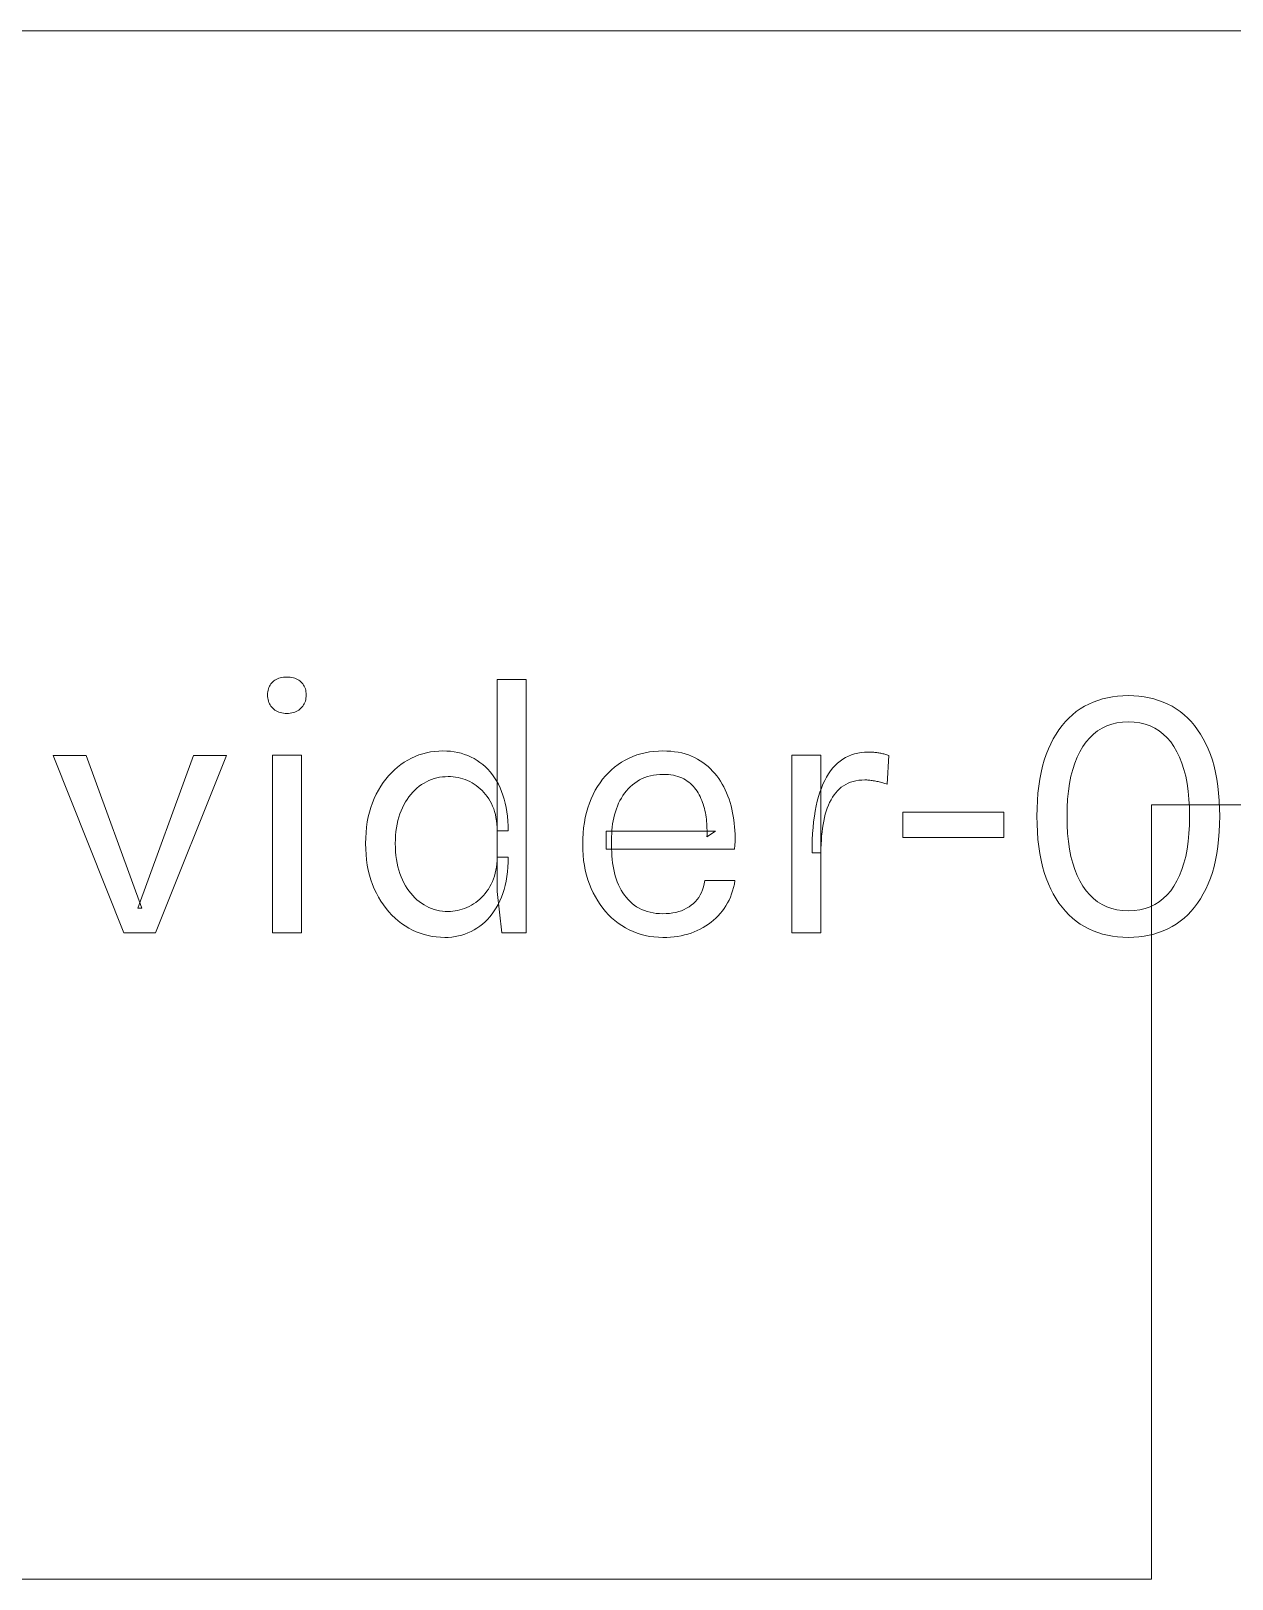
# Model space of a CAD drawing. Extents: x 3 to 513, y 3 to 383.
# Drawn here: x 327.3 to 366.1, y 297 to 347 of the extents above; entities that cross this region are included whole.
import ezdxf

# ---------------------------------------------------------------- set-up
doc = ezdxf.new("R2010")
doc.units = 0
doc.layers.get('0').update_dxf_attribs({"lineweight": 0})

msp = doc.modelspace()

# ---------------------------------------------------------------- linework, layer by layer
for p, q in [((435, 347), (225, 347)), ((335.106, 325.978), (335.141, 326.008)), ((335.141, 326.008), (335.178, 326.034)), ((335.178, 326.034), (335.218, 326.058)), ((335.218, 326.058), (335.26, 326.078)), ((335.26, 326.078), (335.304, 326.095)), ((335.304, 326.095), (335.351, 326.109)), ((335.351, 326.109), (335.4, 326.12)), ((335.4, 326.12), (335.452, 326.128)), ((335.452, 326.128), (335.506, 326.132)), ((335.506, 326.132), (335.562, 326.134)), ((335.562, 326.134), (335.562, 326.134)), ((335.562, 326.134), (335.618, 326.132)), ((335.618, 326.132), (335.672, 326.128)), ((335.672, 326.128), (335.724, 326.12)), ((335.724, 326.12), (335.773, 326.109)), ((335.773, 326.109), (335.82, 326.095)), ((335.82, 326.095), (335.864, 326.078)), ((335.864, 326.078), (335.906, 326.058)), ((335.906, 326.058), (335.946, 326.034)), ((335.946, 326.034), (335.983, 326.008)), ((335.983, 326.008), (336.018, 325.978)), ((342.354, 319.21), (342.354, 326.05)), ((342.354, 326.05), (343.29, 326.05)), ((343.29, 326.05), (343.29, 317.866)), ((334.938, 325.558), (334.94, 325.61)), ((334.94, 325.505), (334.938, 325.558)), ((334.938, 325.558), (334.938, 325.558)), ((334.94, 325.61), (334.945, 325.659)), ((334.945, 325.454), (334.94, 325.505)), ((334.945, 325.659), (334.953, 325.707)), ((334.953, 325.707), (334.965, 325.752)), ((334.965, 325.752), (334.98, 325.795)), ((334.98, 325.795), (334.998, 325.836)), ((334.998, 325.836), (335.02, 325.875)), ((335.02, 325.875), (335.046, 325.911)), ((335.046, 325.911), (335.074, 325.946)), ((335.074, 325.946), (335.106, 325.978)), ((336.018, 325.978), (336.05, 325.946)), ((336.05, 325.946), (336.078, 325.911)), ((336.078, 325.911), (336.104, 325.875)), ((336.104, 325.875), (336.126, 325.836)), ((336.126, 325.836), (336.144, 325.795)), ((336.144, 325.795), (336.159, 325.752)), ((336.159, 325.752), (336.171, 325.707)), ((336.171, 325.707), (336.179, 325.659)), ((336.179, 325.659), (336.184, 325.61)), ((336.184, 325.505), (336.179, 325.454)), ((336.184, 325.61), (336.186, 325.558)), ((336.186, 325.558), (336.184, 325.505)), ((336.186, 325.558), (336.186, 325.558)), ((362.235, 325.495), (362.402, 325.517)), ((362.402, 325.517), (362.573, 325.53)), ((362.573, 325.53), (362.748, 325.534)), ((362.748, 325.534), (362.748, 325.534)), ((362.748, 325.534), (362.922, 325.53)), ((362.922, 325.53), (363.092, 325.517)), ((363.092, 325.517), (363.258, 325.495)), ((334.953, 325.405), (334.945, 325.454)), ((334.965, 325.359), (334.953, 325.405)), ((334.98, 325.314), (334.965, 325.359)), ((334.998, 325.272), (334.98, 325.314)), ((335.02, 325.231), (334.998, 325.272)), ((335.046, 325.193), (335.02, 325.231)), ((335.074, 325.157), (335.046, 325.193)), ((335.106, 325.123), (335.074, 325.157)), ((335.141, 325.092), (335.106, 325.123)), ((335.178, 325.064), (335.141, 325.092)), ((335.218, 325.039), (335.178, 325.064)), ((335.26, 325.017), (335.218, 325.039)), ((335.304, 324.999), (335.26, 325.017)), ((335.864, 325.017), (335.82, 324.999)), ((335.906, 325.039), (335.864, 325.017)), ((335.946, 325.064), (335.906, 325.039)), ((335.983, 325.092), (335.946, 325.064)), ((336.018, 325.123), (335.983, 325.092)), ((336.05, 325.157), (336.018, 325.123)), ((336.078, 325.193), (336.05, 325.157)), ((336.104, 325.231), (336.078, 325.193)), ((336.126, 325.272), (336.104, 325.231)), ((336.144, 325.314), (336.126, 325.272)), ((336.159, 325.359), (336.144, 325.314)), ((336.171, 325.405), (336.159, 325.359)), ((336.179, 325.454), (336.171, 325.405)), ((360.944, 324.916), (361.067, 325.015)), ((361.067, 325.015), (361.197, 325.105)), ((361.197, 325.105), (361.332, 325.187)), ((361.332, 325.187), (361.471, 325.259)), ((361.471, 325.259), (361.615, 325.324)), ((361.615, 325.324), (361.763, 325.38)), ((361.763, 325.38), (361.916, 325.427)), ((361.916, 325.427), (362.074, 325.465)), ((362.074, 325.465), (362.235, 325.495)), ((363.258, 325.495), (363.419, 325.465)), ((363.419, 325.465), (363.576, 325.427)), ((363.576, 325.427), (363.729, 325.38)), ((363.729, 325.38), (363.877, 325.324)), ((363.877, 325.324), (364.021, 325.259)), ((364.021, 325.259), (364.161, 325.187)), ((364.161, 325.187), (364.296, 325.105)), ((364.296, 325.105), (364.426, 325.015)), ((364.426, 325.015), (364.551, 324.916)), ((335.351, 324.984), (335.304, 324.999)), ((335.4, 324.973), (335.351, 324.984)), ((335.452, 324.965), (335.4, 324.973)), ((335.506, 324.96), (335.452, 324.965)), ((335.562, 324.958), (335.506, 324.96)), ((335.618, 324.96), (335.562, 324.958)), ((335.562, 324.958), (335.562, 324.958)), ((335.562, 324.958), (335.562, 324.958)), ((335.672, 324.965), (335.618, 324.96)), ((335.724, 324.973), (335.672, 324.965)), ((335.773, 324.984), (335.724, 324.973)), ((335.82, 324.999), (335.773, 324.984)), ((360.507, 324.433), (360.608, 324.567)), ((360.608, 324.567), (360.714, 324.692)), ((360.714, 324.692), (360.826, 324.808)), ((360.826, 324.808), (360.944, 324.916)), ((362.052, 324.555), (361.901, 324.483)), ((362.212, 324.61), (362.052, 324.555)), ((362.382, 324.65), (362.212, 324.61)), ((362.56, 324.674), (362.382, 324.65)), ((362.748, 324.682), (362.56, 324.674)), ((362.938, 324.674), (362.748, 324.682)), ((362.748, 324.682), (362.748, 324.682)), ((363.118, 324.65), (362.938, 324.674)), ((363.289, 324.61), (363.118, 324.65)), ((363.451, 324.555), (363.289, 324.61)), ((363.603, 324.483), (363.451, 324.555)), ((364.551, 324.916), (364.669, 324.808)), ((364.669, 324.808), (364.781, 324.692)), ((364.781, 324.692), (364.888, 324.567)), ((364.888, 324.567), (364.988, 324.433)), ((360.242, 323.978), (360.324, 324.138)), ((360.324, 324.138), (360.413, 324.29)), ((360.413, 324.29), (360.507, 324.433)), ((361.385, 324.038), (361.278, 323.887)), ((361.5, 324.173), (361.385, 324.038)), ((361.625, 324.292), (361.5, 324.173)), ((361.758, 324.396), (361.625, 324.292)), ((361.901, 324.483), (361.758, 324.396)), ((363.746, 324.396), (363.603, 324.483)), ((363.879, 324.292), (363.746, 324.396)), ((364.004, 324.173), (363.879, 324.292)), ((364.119, 324.038), (364.004, 324.173)), ((364.224, 323.887), (364.119, 324.038)), ((364.988, 324.433), (365.083, 324.29)), ((365.083, 324.29), (365.172, 324.138)), ((365.172, 324.138), (365.254, 323.978)), ((330.3, 317.866), (328.008, 323.602)), ((328.008, 323.602), (329.076, 323.602)), ((329.076, 323.602), (330.876, 318.67)), ((330.744, 318.67), (332.544, 323.602)), ((333.612, 323.602), (331.32, 317.866)), ((332.544, 323.602), (333.612, 323.602)), ((335.094, 317.866), (335.094, 323.614)), ((335.094, 323.614), (336.03, 323.614)), ((336.03, 323.614), (336.03, 317.866)), ((339.472, 323.452), (339.588, 323.514)), ((339.588, 323.514), (339.707, 323.568)), ((339.707, 323.568), (339.828, 323.615)), ((339.828, 323.615), (339.952, 323.655)), ((339.952, 323.655), (340.077, 323.688)), ((340.077, 323.688), (340.205, 323.713)), ((340.205, 323.713), (340.335, 323.731)), ((340.335, 323.731), (340.468, 323.742)), ((340.468, 323.742), (340.602, 323.746)), ((340.602, 323.746), (340.602, 323.746)), ((340.602, 323.746), (340.726, 323.743)), ((340.726, 323.743), (340.848, 323.734)), ((340.848, 323.734), (340.966, 323.718)), ((340.966, 323.718), (341.082, 323.697)), ((341.082, 323.697), (341.194, 323.67)), ((341.194, 323.67), (341.303, 323.636)), ((341.303, 323.636), (341.409, 323.596)), ((341.409, 323.596), (341.512, 323.55)), ((341.512, 323.55), (341.612, 323.498)), ((346.496, 323.452), (346.618, 323.514)), ((346.618, 323.514), (346.743, 323.568)), ((346.743, 323.568), (346.871, 323.615)), ((346.871, 323.615), (347.003, 323.655)), ((347.003, 323.655), (347.138, 323.688)), ((347.138, 323.688), (347.277, 323.713)), ((347.277, 323.713), (347.419, 323.731)), ((347.419, 323.731), (347.564, 323.742)), ((347.564, 323.742), (347.712, 323.746)), ((347.712, 323.746), (347.712, 323.746)), ((347.712, 323.746), (347.841, 323.743)), ((347.841, 323.743), (347.966, 323.735)), ((347.966, 323.735), (348.087, 323.722)), ((348.087, 323.722), (348.204, 323.704)), ((348.204, 323.704), (348.318, 323.68)), ((348.318, 323.68), (348.428, 323.651)), ((348.428, 323.651), (348.534, 323.617)), ((348.534, 323.617), (348.636, 323.577)), ((348.636, 323.577), (348.734, 323.532)), ((348.734, 323.532), (348.828, 323.482)), ((351.882, 317.866), (351.882, 323.614)), ((351.882, 323.614), (352.818, 323.614)), ((352.818, 323.614), (352.818, 317.866)), ((353.524, 323.482), (353.614, 323.535)), ((353.614, 323.535), (353.707, 323.581)), ((353.707, 323.581), (353.804, 323.621)), ((353.804, 323.621), (353.905, 323.653)), ((353.905, 323.653), (354.009, 323.678)), ((354.009, 323.678), (354.116, 323.696)), ((354.116, 323.696), (354.227, 323.706)), ((354.227, 323.706), (354.342, 323.71)), ((354.342, 323.71), (354.342, 323.71)), ((354.342, 323.71), (354.38, 323.71)), ((354.38, 323.71), (354.417, 323.709)), ((354.417, 323.709), (354.454, 323.708)), ((354.454, 323.708), (354.49, 323.706)), ((354.49, 323.706), (354.526, 323.703)), ((354.526, 323.703), (354.561, 323.7)), ((354.561, 323.7), (354.595, 323.697)), ((354.595, 323.697), (354.628, 323.693)), ((354.628, 323.693), (354.661, 323.688)), ((354.661, 323.688), (354.693, 323.683)), ((354.693, 323.683), (354.725, 323.677)), ((354.725, 323.677), (354.757, 323.671)), ((354.757, 323.671), (354.789, 323.664)), ((354.789, 323.664), (354.821, 323.657)), ((354.821, 323.657), (354.853, 323.649)), ((354.853, 323.649), (354.885, 323.641)), ((354.885, 323.641), (354.917, 323.632)), ((354.917, 323.632), (354.949, 323.623)), ((354.949, 323.623), (354.982, 323.613)), ((355.014, 323.602), (354.954, 322.678)), ((354.982, 323.613), (355.014, 323.602)), ((355.014, 323.602), (355.014, 323.602)), ((360.032, 323.445), (360.095, 323.631)), ((360.095, 323.631), (360.165, 323.809)), ((360.165, 323.809), (360.242, 323.978)), ((361.094, 323.542), (361.018, 323.35)), ((361.181, 323.721), (361.094, 323.542)), ((361.278, 323.887), (361.181, 323.721)), ((364.32, 323.721), (364.224, 323.887)), ((364.405, 323.542), (364.32, 323.721)), ((364.481, 323.35), (364.405, 323.542)), ((365.254, 323.978), (365.331, 323.809)), ((365.331, 323.809), (365.401, 323.631)), ((365.401, 323.631), (365.464, 323.445)), ((338.846, 322.943), (338.939, 323.043)), ((338.939, 323.043), (339.037, 323.137)), ((339.037, 323.137), (339.139, 323.225)), ((339.139, 323.225), (339.246, 323.307)), ((339.246, 323.307), (339.357, 323.383)), ((339.357, 323.383), (339.472, 323.452)), ((341.612, 323.498), (341.709, 323.44)), ((341.709, 323.44), (341.802, 323.376)), ((341.802, 323.376), (341.891, 323.307)), ((341.891, 323.307), (341.976, 323.232)), ((341.976, 323.232), (342.057, 323.152)), ((342.057, 323.152), (342.133, 323.067)), ((342.133, 323.067), (342.205, 322.976)), ((345.854, 322.941), (345.949, 323.042)), ((345.949, 323.042), (346.048, 323.137)), ((346.048, 323.137), (346.153, 323.225)), ((346.153, 323.225), (346.262, 323.307)), ((346.262, 323.307), (346.377, 323.383)), ((346.377, 323.383), (346.496, 323.452)), ((348.828, 323.482), (348.919, 323.427)), ((348.919, 323.427), (349.006, 323.369)), ((349.006, 323.369), (349.089, 323.307)), ((349.089, 323.307), (349.169, 323.241)), ((349.169, 323.241), (349.245, 323.171)), ((349.245, 323.171), (349.318, 323.098)), ((349.318, 323.098), (349.387, 323.021)), ((349.387, 323.021), (349.452, 322.941)), ((352.999, 322.904), (353.062, 323.009)), ((353.062, 323.009), (353.13, 323.106)), ((353.13, 323.106), (353.201, 323.196)), ((353.201, 323.196), (353.276, 323.278)), ((353.276, 323.278), (353.355, 323.353)), ((353.355, 323.353), (353.438, 323.421)), ((353.438, 323.421), (353.524, 323.482)), ((359.888, 322.832), (359.929, 323.045)), ((359.929, 323.045), (359.977, 323.249)), ((359.977, 323.249), (360.032, 323.445)), ((360.952, 323.145), (360.896, 322.926)), ((361.018, 323.35), (360.952, 323.145)), ((364.547, 323.145), (364.481, 323.35)), ((364.602, 322.926), (364.547, 323.145)), ((365.464, 323.445), (365.519, 323.249)), ((365.519, 323.249), (365.567, 323.045)), ((365.567, 323.045), (365.608, 322.832)), ((338.519, 322.479), (338.594, 322.604)), ((338.594, 322.604), (338.673, 322.723)), ((338.673, 322.723), (338.758, 322.836)), ((338.758, 322.836), (338.846, 322.943)), ((339.766, 322.544), (339.697, 322.48)), ((339.839, 322.603), (339.766, 322.544)), ((339.915, 322.657), (339.839, 322.603)), ((339.993, 322.707), (339.915, 322.657)), ((340.073, 322.751), (339.993, 322.707)), ((340.154, 322.79), (340.073, 322.751)), ((340.238, 322.824), (340.154, 322.79)), ((340.322, 322.853), (340.238, 322.824)), ((340.409, 322.876), (340.322, 322.853)), ((340.496, 322.895), (340.409, 322.876)), ((340.586, 322.908), (340.496, 322.895)), ((340.677, 322.915), (340.586, 322.908)), ((340.77, 322.918), (340.677, 322.915)), ((340.852, 322.916), (340.77, 322.918)), ((340.77, 322.918), (340.77, 322.918)), ((340.933, 322.91), (340.852, 322.916)), ((341.014, 322.9), (340.933, 322.91)), ((341.093, 322.886), (341.014, 322.9)), ((341.171, 322.868), (341.093, 322.886)), ((341.247, 322.846), (341.171, 322.868)), ((341.323, 322.82), (341.247, 322.846)), ((341.398, 322.789), (341.323, 322.82)), ((341.471, 322.755), (341.398, 322.789)), ((341.544, 322.717), (341.471, 322.755)), ((341.615, 322.675), (341.544, 322.717)), ((341.683, 322.629), (341.615, 322.675)), ((341.748, 322.579), (341.683, 322.629)), ((341.81, 322.526), (341.748, 322.579)), ((341.87, 322.469), (341.81, 322.526)), ((342.205, 322.976), (342.272, 322.879)), ((342.272, 322.879), (342.336, 322.778)), ((342.336, 322.778), (342.395, 322.671)), ((342.395, 322.671), (342.45, 322.558)), ((342.45, 322.558), (342.5, 322.44)), ((345.526, 322.474), (345.6, 322.601)), ((345.6, 322.601), (345.68, 322.72)), ((345.68, 322.72), (345.765, 322.834)), ((345.765, 322.834), (345.854, 322.941)), ((346.594, 322.523), (346.532, 322.454)), ((346.659, 322.588), (346.594, 322.523)), ((346.727, 322.65), (346.659, 322.588)), ((346.8, 322.708), (346.727, 322.65)), ((346.876, 322.762), (346.8, 322.708)), ((346.956, 322.81), (346.876, 322.762)), ((347.039, 322.852), (346.956, 322.81)), ((347.126, 322.888), (347.039, 322.852)), ((347.217, 322.92), (347.126, 322.888)), ((347.311, 322.945), (347.217, 322.92)), ((347.409, 322.965), (347.311, 322.945)), ((347.51, 322.979), (347.409, 322.965)), ((347.615, 322.987), (347.51, 322.979)), ((347.724, 322.99), (347.615, 322.987)), ((347.81, 322.988), (347.724, 322.99)), ((347.724, 322.99), (347.724, 322.99)), ((347.893, 322.983), (347.81, 322.988)), ((347.973, 322.974), (347.893, 322.983)), ((348.049, 322.961), (347.973, 322.974)), ((348.123, 322.945), (348.049, 322.961)), ((348.193, 322.925), (348.123, 322.945)), ((348.261, 322.902), (348.193, 322.925)), ((348.325, 322.875), (348.261, 322.902)), ((348.386, 322.844), (348.325, 322.875)), ((348.444, 322.81), (348.386, 322.844)), ((348.499, 322.773), (348.444, 322.81)), ((348.552, 322.733), (348.499, 322.773)), ((348.602, 322.691), (348.552, 322.733)), ((348.649, 322.647), (348.602, 322.691)), ((348.695, 322.601), (348.649, 322.647)), ((348.737, 322.552), (348.695, 322.601)), ((348.777, 322.501), (348.737, 322.552)), ((348.815, 322.447), (348.777, 322.501)), ((349.452, 322.941), (349.514, 322.856)), ((349.514, 322.856), (349.572, 322.768)), ((349.572, 322.768), (349.627, 322.677)), ((349.627, 322.677), (349.678, 322.583)), ((349.678, 322.583), (349.726, 322.487)), ((352.784, 322.414), (352.832, 322.548)), ((352.832, 322.548), (352.884, 322.674)), ((352.884, 322.674), (352.939, 322.793)), ((352.939, 322.793), (352.999, 322.904)), ((353.412, 322.519), (353.351, 322.458)), ((353.476, 322.574), (353.412, 322.519)), ((353.545, 322.624), (353.476, 322.574)), ((353.617, 322.667), (353.545, 322.624)), ((353.693, 322.705), (353.617, 322.667)), ((353.774, 322.737), (353.693, 322.705)), ((353.858, 322.763), (353.774, 322.737)), ((353.946, 322.784), (353.858, 322.763)), ((354.038, 322.798), (353.946, 322.784)), ((354.134, 322.807), (354.038, 322.798)), ((354.234, 322.81), (354.134, 322.807)), ((354.266, 322.81), (354.234, 322.81)), ((354.234, 322.81), (354.234, 322.81)), ((354.298, 322.808), (354.266, 322.81)), ((354.331, 322.806), (354.298, 322.808)), ((354.366, 322.804), (354.331, 322.806)), ((354.401, 322.8), (354.366, 322.804)), ((354.436, 322.796), (354.401, 322.8)), ((354.473, 322.791), (354.436, 322.796)), ((354.51, 322.785), (354.473, 322.791)), ((354.549, 322.778), (354.51, 322.785)), ((354.588, 322.771), (354.549, 322.778)), ((354.627, 322.763), (354.588, 322.771)), ((354.666, 322.755), (354.627, 322.763)), ((354.704, 322.746), (354.666, 322.755)), ((354.742, 322.737), (354.704, 322.746)), ((354.779, 322.728), (354.742, 322.737)), ((354.815, 322.719), (354.779, 322.728)), ((354.851, 322.709), (354.815, 322.719)), ((354.886, 322.699), (354.851, 322.709)), ((354.92, 322.689), (354.886, 322.699)), ((354.954, 322.678), (354.92, 322.689)), ((359.829, 322.379), (359.855, 322.61)), ((359.855, 322.61), (359.888, 322.832)), ((360.85, 322.694), (360.814, 322.449)), ((360.896, 322.926), (360.85, 322.694)), ((364.647, 322.694), (364.602, 322.926)), ((364.683, 322.449), (364.647, 322.694)), ((365.608, 322.832), (365.641, 322.61)), ((365.641, 322.61), (365.667, 322.379)), ((338.274, 321.923), (338.325, 322.069)), ((338.325, 322.069), (338.383, 322.211)), ((338.383, 322.211), (338.448, 322.348)), ((338.448, 322.348), (338.519, 322.479)), ((339.345, 322.007), (339.297, 321.913)), ((339.396, 322.097), (339.345, 322.007)), ((339.45, 322.183), (339.396, 322.097)), ((339.507, 322.264), (339.45, 322.183)), ((339.567, 322.341), (339.507, 322.264)), ((339.63, 322.413), (339.567, 322.341)), ((339.697, 322.48), (339.63, 322.413)), ((341.927, 322.408), (341.87, 322.469)), ((341.982, 322.343), (341.927, 322.408)), ((342.034, 322.274), (341.982, 322.343)), ((342.083, 322.202), (342.034, 322.274)), ((342.129, 322.126), (342.083, 322.202)), ((342.172, 322.046), (342.129, 322.126)), ((342.21, 321.963), (342.172, 322.046)), ((342.5, 322.44), (342.545, 322.318)), ((342.545, 322.318), (342.585, 322.191)), ((342.585, 322.191), (342.619, 322.059)), ((342.619, 322.059), (342.648, 321.922)), ((345.285, 321.911), (345.335, 322.06)), ((345.335, 322.06), (345.392, 322.204)), ((345.392, 322.204), (345.456, 322.342)), ((345.456, 322.342), (345.526, 322.474)), ((346.281, 322.057), (346.242, 321.967)), ((346.324, 322.144), (346.281, 322.057)), ((346.37, 322.226), (346.324, 322.144)), ((346.421, 322.306), (346.37, 322.226)), ((346.475, 322.382), (346.421, 322.306)), ((346.532, 322.454), (346.475, 322.382)), ((348.85, 322.391), (348.815, 322.447)), ((348.882, 322.333), (348.85, 322.391)), ((348.912, 322.273), (348.882, 322.333)), ((348.94, 322.212), (348.912, 322.273)), ((348.967, 322.15), (348.94, 322.212)), ((348.991, 322.086), (348.967, 322.15)), ((349.013, 322.022), (348.991, 322.086)), ((349.034, 321.956), (349.013, 322.022)), ((349.726, 322.487), (349.77, 322.389)), ((349.77, 322.389), (349.811, 322.289)), ((349.811, 322.289), (349.849, 322.186)), ((349.849, 322.186), (349.883, 322.081)), ((349.883, 322.081), (349.914, 321.973)), ((352.664, 321.969), (352.7, 322.125)), ((352.7, 322.125), (352.74, 322.273)), ((352.74, 322.273), (352.784, 322.414)), ((353.099, 322.084), (353.059, 321.995)), ((353.143, 322.169), (353.099, 322.084)), ((353.19, 322.248), (353.143, 322.169)), ((353.24, 322.323), (353.19, 322.248)), ((353.294, 322.393), (353.24, 322.323)), ((353.351, 322.458), (353.294, 322.393)), ((359.8, 321.891), (359.811, 322.14)), ((359.811, 322.14), (359.829, 322.379)), ((360.788, 322.191), (360.773, 321.919)), ((360.814, 322.449), (360.788, 322.191)), ((363.5, 297), (363.5, 322.001)), ((363.5, 322.001), (366.5, 322.001)), ((364.708, 322.191), (364.683, 322.449)), ((364.723, 321.919), (364.708, 322.191)), ((365.667, 322.379), (365.685, 322.14)), ((365.685, 322.14), (365.696, 321.891)), ((338.161, 321.453), (338.192, 321.615)), ((338.192, 321.615), (338.229, 321.771)), ((338.229, 321.771), (338.274, 321.923)), ((339.179, 321.606), (339.149, 321.496)), ((339.214, 321.712), (339.179, 321.606)), ((339.253, 321.815), (339.214, 321.712)), ((339.297, 321.913), (339.253, 321.815)), ((342.244, 321.876), (342.21, 321.963)), ((342.273, 321.785), (342.244, 321.876)), ((342.298, 321.691), (342.273, 321.785)), ((342.318, 321.593), (342.298, 321.691)), ((342.334, 321.492), (342.318, 321.593)), ((342.648, 321.922), (342.672, 321.78)), ((342.672, 321.78), (342.69, 321.634)), ((342.69, 321.634), (342.703, 321.483)), ((345.174, 321.433), (345.204, 321.598)), ((345.204, 321.598), (345.241, 321.757)), ((345.241, 321.757), (345.285, 321.911)), ((346.123, 321.588), (346.103, 321.489)), ((346.147, 321.685), (346.123, 321.588)), ((346.175, 321.78), (346.147, 321.685)), ((346.207, 321.874), (346.175, 321.78)), ((346.242, 321.967), (346.207, 321.874)), ((349.052, 321.889), (349.034, 321.956)), ((349.068, 321.821), (349.052, 321.889)), ((349.083, 321.752), (349.068, 321.821)), ((349.095, 321.682), (349.083, 321.752)), ((349.106, 321.611), (349.095, 321.682)), ((349.115, 321.54), (349.106, 321.611)), ((349.122, 321.47), (349.115, 321.54)), ((349.914, 321.973), (349.941, 321.863)), ((349.941, 321.863), (349.965, 321.751)), ((349.965, 321.751), (349.986, 321.637)), ((349.986, 321.637), (350.003, 321.523)), ((350.003, 321.523), (350.017, 321.407)), ((352.582, 321.458), (352.606, 321.636)), ((352.606, 321.636), (352.633, 321.806)), ((352.633, 321.806), (352.664, 321.969)), ((352.932, 321.593), (352.908, 321.481)), ((352.959, 321.7), (352.932, 321.593)), ((352.989, 321.803), (352.959, 321.7)), ((353.022, 321.902), (352.989, 321.803)), ((353.059, 321.995), (353.022, 321.902)), ((355.464, 320.95), (355.464, 321.766)), ((355.464, 321.766), (358.728, 321.766)), ((358.728, 321.766), (358.728, 320.95)), ((359.796, 321.634), (359.8, 321.891)), ((359.8, 321.377), (359.796, 321.634)), ((359.796, 321.634), (359.796, 321.634)), ((360.773, 321.919), (360.768, 321.634)), ((360.768, 321.634), (360.768, 321.634)), ((360.768, 321.634), (360.773, 321.349)), ((364.728, 321.634), (364.723, 321.919)), ((364.723, 321.349), (364.728, 321.634)), ((364.728, 321.634), (364.728, 321.634)), ((365.696, 321.891), (365.7, 321.634)), ((365.7, 321.634), (365.696, 321.377)), ((365.7, 321.634), (365.7, 321.634)), ((338.109, 320.939), (338.12, 321.115)), ((338.12, 321.115), (338.137, 321.287)), ((338.137, 321.287), (338.161, 321.453)), ((339.075, 321.019), (339.068, 320.891)), ((339.087, 321.144), (339.075, 321.019)), ((339.103, 321.265), (339.087, 321.144)), ((339.124, 321.383), (339.103, 321.265)), ((339.149, 321.496), (339.124, 321.383)), ((342.345, 321.387), (342.334, 321.492)), ((342.352, 321.278), (342.345, 321.387)), ((342.354, 321.166), (342.352, 321.278)), ((342.714, 321.166), (342.354, 321.166)), ((342.703, 321.483), (342.711, 321.327)), ((342.711, 321.327), (342.714, 321.166)), ((342.714, 321.166), (342.714, 321.166)), ((345.123, 320.908), (345.133, 321.088)), ((345.133, 321.088), (345.15, 321.263)), ((345.15, 321.263), (345.174, 321.433)), ((345.876, 320.578), (345.876, 321.154)), ((345.876, 321.154), (349.41, 321.154)), ((346.058, 321.08), (346.056, 320.974)), ((346.063, 321.185), (346.058, 321.08)), ((346.073, 321.288), (346.063, 321.185)), ((346.086, 321.389), (346.073, 321.288)), ((346.103, 321.489), (346.086, 321.389)), ((349.129, 321.399), (349.122, 321.47)), ((349.133, 321.328), (349.129, 321.399)), ((349.136, 321.257), (349.133, 321.328)), ((349.41, 321.154), (349.134, 320.974)), ((349.134, 320.974), (349.137, 321.045)), ((349.138, 321.186), (349.136, 321.257)), ((349.137, 321.045), (349.138, 321.116)), ((349.138, 321.116), (349.138, 321.186)), ((350.017, 321.407), (350.028, 321.291)), ((350.028, 321.291), (350.036, 321.174)), ((350.036, 321.174), (350.041, 321.057)), ((350.041, 321.057), (350.042, 320.938)), ((352.538, 320.88), (352.549, 321.08)), ((352.549, 321.08), (352.564, 321.273)), ((352.564, 321.273), (352.582, 321.458)), ((352.853, 321.125), (352.841, 320.999)), ((352.869, 321.248), (352.853, 321.125)), ((352.887, 321.366), (352.869, 321.248)), ((352.908, 321.481), (352.887, 321.366)), ((359.811, 321.128), (359.8, 321.377)), ((359.829, 320.889), (359.811, 321.128)), ((360.773, 321.349), (360.788, 321.077)), ((360.788, 321.077), (360.814, 320.819)), ((364.683, 320.819), (364.708, 321.077)), ((364.708, 321.077), (364.723, 321.349)), ((365.685, 321.128), (365.667, 320.889)), ((365.696, 321.377), (365.685, 321.128)), ((338.106, 320.758), (338.109, 320.939)), ((338.109, 320.576), (338.106, 320.758)), ((338.106, 320.758), (338.106, 320.758)), ((338.12, 320.398), (338.109, 320.576)), ((339.068, 320.891), (339.066, 320.758)), ((339.066, 320.758), (339.066, 320.758)), ((339.066, 320.758), (339.068, 320.623)), ((339.068, 320.623), (339.075, 320.492)), ((345.12, 320.722), (345.123, 320.908)), ((345.123, 320.548), (345.12, 320.722)), ((345.12, 320.722), (345.12, 320.722)), ((345.134, 320.377), (345.123, 320.548)), ((350.028, 320.578), (345.876, 320.578)), ((346.056, 320.974), (346.056, 320.974)), ((346.056, 320.974), (346.056, 320.59)), ((346.056, 320.59), (346.058, 320.471)), ((350.036, 320.699), (350.028, 320.578)), ((350.028, 320.578), (350.028, 320.578)), ((350.041, 320.819), (350.036, 320.699)), ((350.042, 320.938), (350.041, 320.819)), ((352.53, 320.458), (352.532, 320.673)), ((352.532, 320.673), (352.538, 320.88)), ((352.819, 320.599), (352.818, 320.458)), ((352.824, 320.736), (352.819, 320.599)), ((352.831, 320.87), (352.824, 320.736)), ((352.841, 320.999), (352.831, 320.87)), ((358.728, 320.95), (355.464, 320.95)), ((358.728, 320.95), (358.728, 320.95)), ((359.855, 320.658), (359.829, 320.889)), ((359.888, 320.435), (359.855, 320.658)), ((360.814, 320.819), (360.85, 320.574)), ((360.85, 320.574), (360.896, 320.342)), ((364.602, 320.342), (364.647, 320.574)), ((364.647, 320.574), (364.683, 320.819)), ((365.641, 320.658), (365.608, 320.435)), ((365.667, 320.889), (365.641, 320.658)), ((338.137, 320.225), (338.12, 320.398)), ((338.162, 320.058), (338.137, 320.225)), ((338.193, 319.895), (338.162, 320.058)), ((339.075, 320.492), (339.087, 320.365)), ((339.087, 320.365), (339.103, 320.242)), ((339.103, 320.242), (339.124, 320.122)), ((339.124, 320.122), (339.149, 320.006)), ((339.149, 320.006), (339.179, 319.894)), ((342.333, 319.994), (342.345, 320.097)), ((342.345, 320.097), (342.352, 320.204)), ((342.352, 320.204), (342.354, 320.314)), ((342.354, 320.314), (342.354, 320.314)), ((342.354, 320.314), (342.714, 320.314)), ((342.711, 320.15), (342.703, 319.991)), ((342.714, 320.314), (342.711, 320.15)), ((345.151, 320.211), (345.134, 320.377)), ((345.174, 320.049), (345.151, 320.211)), ((345.205, 319.891), (345.174, 320.049)), ((346.058, 320.471), (346.063, 320.355)), ((346.063, 320.355), (346.072, 320.241)), ((346.072, 320.241), (346.085, 320.13)), ((346.085, 320.13), (346.102, 320.022)), ((346.102, 320.022), (346.122, 319.915)), ((352.818, 320.458), (352.53, 320.458)), ((352.818, 320.458), (352.818, 320.458)), ((352.818, 320.458), (352.818, 320.458)), ((359.929, 320.222), (359.888, 320.435)), ((359.977, 320.017), (359.929, 320.222)), ((360.032, 319.822), (359.977, 320.017)), ((360.896, 320.342), (360.952, 320.123)), ((360.952, 320.123), (361.018, 319.918)), ((364.481, 319.918), (364.547, 320.123)), ((364.547, 320.123), (364.602, 320.342)), ((365.519, 320.017), (365.464, 319.822)), ((365.567, 320.222), (365.519, 320.017)), ((365.608, 320.435), (365.567, 320.222)), ((338.231, 319.737), (338.193, 319.895)), ((338.277, 319.583), (338.231, 319.737)), ((338.329, 319.435), (338.277, 319.583)), ((339.179, 319.894), (339.214, 319.786)), ((339.214, 319.786), (339.253, 319.682)), ((339.253, 319.682), (339.297, 319.582)), ((339.297, 319.582), (339.345, 319.486)), ((342.164, 319.443), (342.204, 319.527)), ((342.204, 319.527), (342.239, 319.614)), ((342.239, 319.614), (342.27, 319.704)), ((342.27, 319.704), (342.296, 319.797)), ((342.296, 319.797), (342.317, 319.894)), ((342.317, 319.894), (342.333, 319.994)), ((342.646, 319.544), (342.616, 319.405)), ((342.67, 319.688), (342.646, 319.544)), ((342.689, 319.837), (342.67, 319.688)), ((342.703, 319.991), (342.689, 319.837)), ((345.242, 319.737), (345.205, 319.891)), ((345.286, 319.587), (345.242, 319.737)), ((345.337, 319.441), (345.286, 319.587)), ((346.122, 319.915), (346.146, 319.812)), ((346.146, 319.812), (346.173, 319.711)), ((346.173, 319.711), (346.204, 319.612)), ((346.204, 319.612), (346.239, 319.516)), ((346.239, 319.516), (346.277, 319.423)), ((349.05, 319.455), (349.068, 319.558)), ((349.068, 319.558), (349.068, 319.558)), ((349.068, 319.558), (350.04, 319.558)), ((350.04, 319.558), (350.02, 319.446)), ((360.095, 319.634), (360.032, 319.822)), ((360.165, 319.456), (360.095, 319.634)), ((361.018, 319.918), (361.094, 319.726)), ((361.094, 319.726), (361.181, 319.547)), ((361.181, 319.547), (361.278, 319.381)), ((364.224, 319.381), (364.32, 319.547)), ((364.32, 319.547), (364.405, 319.726)), ((364.405, 319.726), (364.481, 319.918)), ((365.401, 319.634), (365.331, 319.456)), ((365.464, 319.822), (365.401, 319.634)), ((338.388, 319.292), (338.329, 319.435)), ((338.454, 319.153), (338.388, 319.292)), ((338.526, 319.02), (338.454, 319.153)), ((338.603, 318.893), (338.526, 319.02)), ((339.345, 319.486), (339.396, 319.394)), ((339.396, 319.394), (339.45, 319.307)), ((339.45, 319.307), (339.507, 319.225)), ((339.507, 319.225), (339.567, 319.147)), ((339.567, 319.147), (339.63, 319.074)), ((339.63, 319.074), (339.697, 319.005)), ((339.697, 319.005), (339.766, 318.941)), ((341.793, 318.959), (341.854, 319.017)), ((341.854, 319.017), (341.912, 319.079)), ((341.912, 319.079), (341.968, 319.144)), ((341.968, 319.144), (342.021, 319.213)), ((342.021, 319.213), (342.072, 319.286)), ((342.072, 319.286), (342.12, 319.363)), ((342.12, 319.363), (342.164, 319.443)), ((342.51, 317.866), (342.354, 319.21)), ((342.493, 319.019), (342.441, 318.901)), ((342.539, 319.143), (342.493, 319.019)), ((342.58, 319.271), (342.539, 319.143)), ((342.616, 319.405), (342.58, 319.271)), ((345.395, 319.3), (345.337, 319.441)), ((345.459, 319.162), (345.395, 319.3)), ((345.529, 319.029), (345.459, 319.162)), ((345.604, 318.903), (345.529, 319.029)), ((346.277, 319.423), (346.32, 319.334)), ((346.32, 319.334), (346.365, 319.249)), ((346.365, 319.249), (346.415, 319.168)), ((346.415, 319.168), (346.468, 319.091)), ((346.468, 319.091), (346.524, 319.018)), ((346.524, 319.018), (346.585, 318.949)), ((348.821, 318.945), (348.873, 319.017)), ((348.873, 319.017), (348.92, 319.094)), ((348.92, 319.094), (348.96, 319.177)), ((348.96, 319.177), (348.996, 319.264)), ((348.996, 319.264), (349.026, 319.357)), ((349.026, 319.357), (349.05, 319.455)), ((349.893, 319.028), (349.85, 318.931)), ((349.932, 319.127), (349.893, 319.028)), ((349.965, 319.23), (349.932, 319.127)), ((349.995, 319.336), (349.965, 319.23)), ((350.02, 319.446), (349.995, 319.336)), ((360.242, 319.286), (360.165, 319.456)), ((360.324, 319.126), (360.242, 319.286)), ((360.413, 318.973), (360.324, 319.126)), ((361.278, 319.381), (361.385, 319.23)), ((361.385, 319.23), (361.5, 319.095)), ((361.5, 319.095), (361.625, 318.976)), ((363.879, 318.976), (364.004, 319.095)), ((364.004, 319.095), (364.119, 319.23)), ((364.119, 319.23), (364.224, 319.381)), ((365.172, 319.126), (365.083, 318.973)), ((365.254, 319.286), (365.172, 319.126)), ((365.331, 319.456), (365.254, 319.286)), ((330.876, 318.67), (330.744, 318.67)), ((338.684, 318.772), (338.603, 318.893)), ((338.77, 318.657), (338.684, 318.772)), ((338.861, 318.548), (338.77, 318.657)), ((338.956, 318.446), (338.861, 318.548)), ((339.766, 318.941), (339.839, 318.881)), ((339.839, 318.881), (339.915, 318.826)), ((339.915, 318.826), (339.993, 318.776)), ((339.993, 318.776), (340.073, 318.731)), ((340.073, 318.731), (340.154, 318.691)), ((340.154, 318.691), (340.238, 318.657)), ((340.238, 318.657), (340.322, 318.628)), ((340.322, 318.628), (340.409, 318.604)), ((340.409, 318.604), (340.496, 318.586)), ((340.496, 318.586), (340.586, 318.573)), ((340.586, 318.573), (340.677, 318.565)), ((340.677, 318.565), (340.77, 318.562)), ((340.77, 318.562), (340.848, 318.564)), ((340.77, 318.562), (340.77, 318.562)), ((340.848, 318.564), (340.925, 318.57)), ((340.925, 318.57), (341.002, 318.58)), ((341.002, 318.58), (341.078, 318.595)), ((341.078, 318.595), (341.153, 318.613)), ((341.153, 318.613), (341.228, 318.635)), ((341.228, 318.635), (341.303, 318.662)), ((341.303, 318.662), (341.377, 318.693)), ((341.377, 318.693), (341.45, 318.727)), ((341.45, 318.727), (341.523, 318.766)), ((341.523, 318.766), (341.594, 318.809)), ((341.594, 318.809), (341.663, 318.855)), ((341.663, 318.855), (341.729, 318.905)), ((341.729, 318.905), (341.793, 318.959)), ((342.26, 318.579), (342.192, 318.482)), ((342.324, 318.681), (342.26, 318.579)), ((342.384, 318.788), (342.324, 318.681)), ((342.441, 318.901), (342.384, 318.788)), ((345.685, 318.782), (345.604, 318.903)), ((345.77, 318.667), (345.685, 318.782)), ((345.86, 318.558), (345.77, 318.667)), ((345.954, 318.455), (345.86, 318.558)), ((346.585, 318.949), (346.649, 318.884)), ((346.649, 318.884), (346.717, 318.823)), ((346.717, 318.823), (346.788, 318.766)), ((346.788, 318.766), (346.863, 318.714)), ((346.863, 318.714), (346.942, 318.667)), ((346.942, 318.667), (347.025, 318.625)), ((347.025, 318.625), (347.112, 318.589)), ((347.112, 318.589), (347.202, 318.559)), ((347.202, 318.559), (347.296, 318.534)), ((347.296, 318.534), (347.394, 318.515)), ((347.394, 318.515), (347.496, 318.501)), ((347.496, 318.501), (347.602, 318.493)), ((347.822, 318.493), (347.927, 318.501)), ((347.927, 318.501), (348.029, 318.514)), ((348.029, 318.514), (348.127, 318.533)), ((348.127, 318.533), (348.221, 318.558)), ((348.221, 318.558), (348.31, 318.587)), ((348.31, 318.587), (348.396, 318.622)), ((348.396, 318.622), (348.478, 318.663)), ((348.478, 318.663), (348.556, 318.709)), ((348.556, 318.709), (348.63, 318.76)), ((348.63, 318.76), (348.699, 318.817)), ((348.699, 318.817), (348.763, 318.878)), ((348.763, 318.878), (348.821, 318.945)), ((349.632, 318.577), (349.567, 318.497)), ((349.693, 318.661), (349.632, 318.577)), ((349.75, 318.748), (349.693, 318.661)), ((349.802, 318.838), (349.75, 318.748)), ((349.85, 318.931), (349.802, 318.838)), ((360.507, 318.83), (360.413, 318.973)), ((360.608, 318.695), (360.507, 318.83)), ((360.714, 318.57), (360.608, 318.695)), ((360.826, 318.453), (360.714, 318.57)), ((361.625, 318.976), (361.758, 318.872)), ((361.758, 318.872), (361.901, 318.785)), ((361.901, 318.785), (362.052, 318.713)), ((362.052, 318.713), (362.212, 318.658)), ((362.212, 318.658), (362.382, 318.618)), ((362.382, 318.618), (362.56, 318.594)), ((362.56, 318.594), (362.748, 318.586)), ((362.748, 318.586), (362.938, 318.594)), ((362.748, 318.586), (362.748, 318.586)), ((362.748, 318.586), (362.748, 318.586)), ((362.938, 318.594), (363.118, 318.618)), ((363.118, 318.618), (363.289, 318.658)), ((363.289, 318.658), (363.451, 318.713)), ((363.451, 318.713), (363.603, 318.785)), ((363.603, 318.785), (363.746, 318.872)), ((363.746, 318.872), (363.879, 318.976)), ((364.781, 318.57), (364.669, 318.453)), ((364.888, 318.695), (364.781, 318.57)), ((364.988, 318.83), (364.888, 318.695)), ((365.083, 318.973), (364.988, 318.83)), ((339.056, 318.35), (338.956, 318.446)), ((339.161, 318.259), (339.056, 318.35)), ((339.27, 318.175), (339.161, 318.259)), ((339.384, 318.097), (339.27, 318.175)), ((339.502, 318.026), (339.384, 318.097)), ((339.621, 317.962), (339.502, 318.026)), ((341.703, 318.022), (341.609, 317.965)), ((341.794, 318.085), (341.703, 318.022)), ((341.881, 318.153), (341.794, 318.085)), ((341.965, 318.227), (341.881, 318.153)), ((342.044, 318.307), (341.965, 318.227)), ((342.12, 318.392), (342.044, 318.307)), ((342.192, 318.482), (342.12, 318.392)), ((346.054, 318.358), (345.954, 318.455)), ((346.159, 318.267), (346.054, 318.358)), ((346.268, 318.182), (346.159, 318.267)), ((346.383, 318.103), (346.268, 318.182)), ((346.502, 318.031), (346.383, 318.103)), ((346.623, 317.966), (346.502, 318.031)), ((347.602, 318.493), (347.712, 318.49)), ((347.712, 318.49), (347.822, 318.493)), ((347.712, 318.49), (347.712, 318.49)), ((349.012, 318.04), (348.919, 317.99)), ((349.102, 318.094), (349.012, 318.04)), ((349.188, 318.152), (349.102, 318.094)), ((349.271, 318.213), (349.188, 318.152)), ((349.35, 318.278), (349.271, 318.213)), ((349.426, 318.347), (349.35, 318.278)), ((349.498, 318.42), (349.426, 318.347)), ((349.567, 318.497), (349.498, 318.42)), ((360.944, 318.344), (360.826, 318.453)), ((361.067, 318.245), (360.944, 318.344)), ((361.197, 318.154), (361.067, 318.245)), ((361.332, 318.072), (361.197, 318.154)), ((361.471, 317.998), (361.332, 318.072)), ((364.161, 318.072), (364.021, 317.998)), ((364.296, 318.154), (364.161, 318.072)), ((364.426, 318.245), (364.296, 318.154)), ((364.551, 318.344), (364.426, 318.245)), ((364.669, 318.453), (364.551, 318.344)), ((331.32, 317.866), (330.3, 317.866)), ((330.3, 317.866), (330.3, 317.866)), ((336.03, 317.866), (335.094, 317.866)), ((336.03, 317.866), (336.03, 317.866)), ((339.743, 317.906), (339.621, 317.962)), ((339.868, 317.857), (339.743, 317.906)), ((339.995, 317.816), (339.868, 317.857)), ((340.123, 317.782), (339.995, 317.816)), ((340.255, 317.756), (340.123, 317.782)), ((340.388, 317.737), (340.255, 317.756)), ((340.524, 317.726), (340.388, 317.737)), ((340.662, 317.722), (340.524, 317.726)), ((340.776, 317.725), (340.662, 317.722)), ((340.662, 317.722), (340.662, 317.722)), ((340.662, 317.722), (340.662, 317.722)), ((340.888, 317.734), (340.776, 317.725)), ((340.998, 317.749), (340.888, 317.734)), ((341.105, 317.77), (340.998, 317.749)), ((341.21, 317.797), (341.105, 317.77)), ((341.313, 317.83), (341.21, 317.797)), ((341.414, 317.869), (341.313, 317.83)), ((341.513, 317.914), (341.414, 317.869)), ((341.609, 317.965), (341.513, 317.914)), ((343.29, 317.866), (342.51, 317.866)), ((343.29, 317.866), (343.29, 317.866)), ((346.748, 317.909), (346.623, 317.966)), ((346.876, 317.859), (346.748, 317.909)), ((347.008, 317.817), (346.876, 317.859)), ((347.142, 317.783), (347.008, 317.817)), ((347.28, 317.756), (347.142, 317.783)), ((347.421, 317.737), (347.28, 317.756)), ((347.565, 317.726), (347.421, 317.737)), ((347.712, 317.722), (347.565, 317.726)), ((347.834, 317.724), (347.712, 317.722)), ((347.712, 317.722), (347.712, 317.722)), ((347.712, 317.722), (347.712, 317.722)), ((347.954, 317.731), (347.834, 317.724)), ((348.071, 317.742), (347.954, 317.731)), ((348.186, 317.758), (348.071, 317.742)), ((348.298, 317.777), (348.186, 317.758)), ((348.408, 317.802), (348.298, 317.777)), ((348.515, 317.831), (348.408, 317.802)), ((348.62, 317.864), (348.515, 317.831)), ((348.722, 317.902), (348.62, 317.864)), ((348.822, 317.944), (348.722, 317.902)), ((348.919, 317.99), (348.822, 317.944)), ((352.818, 317.866), (351.882, 317.866)), ((352.818, 317.866), (352.818, 317.866)), ((361.615, 317.934), (361.471, 317.998)), ((361.763, 317.878), (361.615, 317.934)), ((361.916, 317.83), (361.763, 317.878)), ((362.074, 317.791), (361.916, 317.83)), ((362.235, 317.761), (362.074, 317.791)), ((362.402, 317.739), (362.235, 317.761)), ((362.573, 317.726), (362.402, 317.739)), ((362.748, 317.722), (362.573, 317.726)), ((362.922, 317.726), (362.748, 317.722)), ((362.748, 317.722), (362.748, 317.722)), ((362.748, 317.722), (362.748, 317.722)), ((363.092, 317.739), (362.922, 317.726)), ((363.258, 317.761), (363.092, 317.739)), ((363.419, 317.791), (363.258, 317.761)), ((363.576, 317.83), (363.419, 317.791)), ((363.729, 317.878), (363.576, 317.83)), ((363.877, 317.934), (363.729, 317.878)), ((364.021, 317.998), (363.877, 317.934)), ((296.5, 297), (363.5, 297))]:
    msp.add_line(p, q)

doc.saveas('drawing.dxf')
